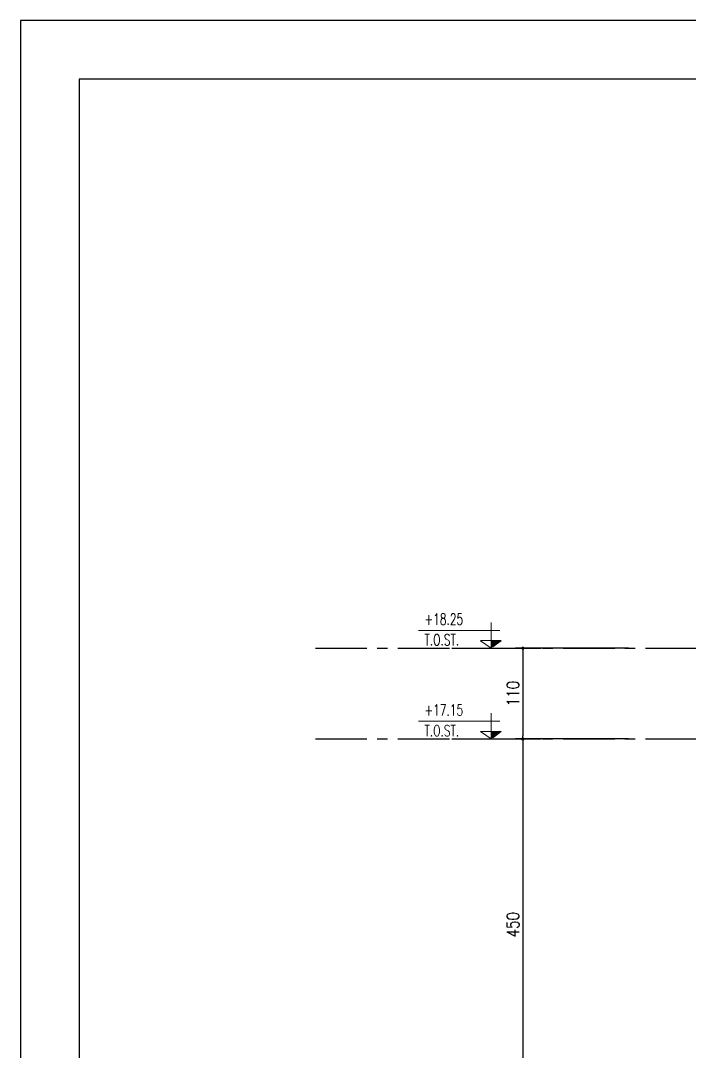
# Model space of a CAD drawing. Header units: inches. Extents: x 460503 to 460688, y 47570 to 48852.
# Drawn here: x 460506.05 to 460522.24, y 47970.78 to 47995.75 of the extents above; entities that cross this region are included whole.
import ezdxf

# ---------------------------------------------------------------- set-up
doc = ezdxf.new("R2010")
doc.units = ezdxf.units.IN
doc.header["$MEASUREMENT"] = 0
doc.linetypes.add('CENTER', pattern=[2, 1.25, -0.25, 0.25, -0.25])
doc.linetypes.add('HIDDEN', pattern=[0.375, 0.25, -0.125])
for name, color, linetype in [('1', 1, 'Continuous'), ('2H', 2, 'HIDDEN'), ('3', 3, 'HIDDEN'), ('AXE', 1, 'CENTER'), ('D', 1, 'Continuous'), ('DIM', 8, 'Continuous'), ('lateral brace', 5, 'Continuous'), ('Layer4', 118, 'Continuous'), ('LEVEL', 3, 'HIDDEN')]:
    doc.layers.add(name, color=color, linetype=linetype)
doc.layers.add('2', color=2, linetype='Continuous', lineweight=9)
doc.styles.add('ROMANS', font='ROMANS', dxfattribs={"width": 0.8})
doc.styles.add('ROMANT', font='romant')
doc.dimstyles.new('1-100', dxfattribs={"dimtxt": 0.3, "dimasz": 0.08, "dimexe": 0.18, "dimexo": 0.0625, "dimgap": 0.09, "dimtad": 1, "dimdec": 0, "dimlfac": 100, "dimdsep": 46, "dimtxsty": 'ROMANT', "dimblk": 'DOT', "dimcen": 0.09, "dimclrd": 1, "dimclre": 1, "dimclrt": 3, "dimadec": 0, "dimazin": 0, "dimtfac": 1, "dimtdec": 0, "dimtix": 1, "dimtofl": 0, "dimtmove": 2, "dimatfit": 3, "dimldrblk": 'DOT', "dimfxl": 1, "dimtolj": 1, "dimarcsym": 0})

# ---------------------------------------------------------------- blocks, each defined once
blk = doc.blocks.new('DOT')
at = {"layer": 'DIM', "color": 0, "linetype": 'ByBlock'}
blk.add_line((-0.5, 0), (-1, 0), dxfattribs=at)
at = {"layer": 'DIM', "color": 0, "linetype": 'ByBlock', "const_width": 0.5}
blk.add_lwpolyline([(-0.25, 0, 1), (0.25, 0, 1)], format="xyb", close=True, dxfattribs=at)
blk = doc.blocks.new('*D406')
at = {"layer": 'D', "color": 1, "lineweight": -2, "transparency": 16777216}
for p, q in [((460520.768, 47978.347), (460518.03, 47978.347)), ((460518.21, 47978.267), (460518.21, 47969.427)), ((460520.469, 47969.347), (460518.03, 47969.347))]:
    blk.add_line(p, q, dxfattribs=at)
at = {"layer": 'Defpoints', "color": 0, "transparency": 16777216}
for p in [(460520.83, 47978.347), (460518.21, 47969.347), (460520.532, 47969.347)]:
    blk.add_point(p, dxfattribs=at)
at = {"layer": 'D', "color": 1, "lineweight": -2, "transparency": 16777216, "xscale": 0.08, "yscale": 0.08, "zscale": 0.08}
for p, rotation in [((460518.21, 47978.347), 90), ((460518.21, 47969.347), 270)]:
    blk.add_blockref('DOT', p, dxfattribs=dict(at, rotation=rotation))
at = {"layer": 'D', "color": 2, "transparency": 16777216, "insert": (460517.97, 47973.847), "char_height": 0.3, "attachment_point": 5, "rotation": 90, "style": 'ROMANS'}
blk.add_mtext('\\A1;450', dxfattribs=at)
blk = doc.blocks.new('_Dot')
at = {"layer": 'DIM', "color": 0, "lineweight": -2}
blk.add_line((-0.5, 0), (-1, 0), dxfattribs=at)
at = {"layer": 'DIM', "color": 0, "const_width": 0.5}
blk.add_lwpolyline([(-0.25, 0, 1), (0.25, 0, 1)], format="xyb", close=True, dxfattribs=at)
blk = doc.blocks.new('*D423')
at = {"layer": 'D', "color": 1, "lineweight": -2, "transparency": 16777216}
for p, q in [((460520.768, 47980.547), (460518.03, 47980.547)), ((460518.21, 47980.467), (460518.21, 47978.427)), ((460520.469, 47978.347), (460518.03, 47978.347))]:
    blk.add_line(p, q, dxfattribs=at)
at = {"layer": 'Defpoints', "color": 0, "transparency": 16777216}
for p in [(460520.83, 47980.547), (460518.21, 47978.347), (460520.532, 47978.347)]:
    blk.add_point(p, dxfattribs=at)
at = {"layer": 'D', "color": 1, "lineweight": -2, "transparency": 16777216, "xscale": 0.08, "yscale": 0.08, "zscale": 0.08}
for p, rotation in [((460518.21, 47980.547), 90), ((460518.21, 47978.347), 270)]:
    blk.add_blockref('DOT', p, dxfattribs=dict(at, rotation=rotation))
at = {"layer": 'D', "color": 2, "transparency": 16777216, "insert": (460517.97, 47979.447), "char_height": 0.3, "attachment_point": 5, "rotation": 90, "style": 'ROMANS'}
blk.add_mtext('\\A1;110', dxfattribs=at)

msp = doc.modelspace()

# ---------------------------------------------------------------- linework, layer by layer
at = {"layer": '1'}
msp.add_lwpolyline([(460507.46120186, 47937.70026708), (460588.72955203, 47937.70026708), (460588.72955203, 47994.33326372), (460507.46120186, 47994.33326372)], close=True, dxfattribs=at)
at = {"layer": '2'}
for p, q in [((460517.44337754, 47980.54688431), (460517.44337754, 47981.17131497)), ((460517.65622353, 47980.97499822), (460515.68457047, 47980.97499822)), ((460517.44337754, 47980.54688431), (460517.18333268, 47980.72704716)), ((460517.18339927, 47980.731758), (460517.68348555, 47980.731758)), ((460517.65622353, 47978.77499822), (460515.68457047, 47978.77499822)), ((460517.44337754, 47978.34688431), (460517.44337754, 47978.97131497)), ((460517.44337754, 47978.34688431), (460517.18333268, 47978.52704716)), ((460517.18339927, 47978.531758), (460517.68348555, 47978.531758))]:
    msp.add_line(p, q, dxfattribs=at)
at = {"layer": '2H'}
for p, q in [((460517.68341895, 47980.72704716), (460517.44337754, 47980.54688431)), ((460517.68341895, 47978.52704716), (460517.44337754, 47978.34688431))]:
    msp.add_line(p, q, dxfattribs=at)
at = {"layer": '3'}
for points in [[(460517.44337754, 47980.54688431), (460517.68341895, 47980.72704716), (460517.44337754, 47980.72704716)], [(460517.44337754, 47978.34688431), (460517.68341895, 47978.52704716), (460517.44337754, 47978.52704716)]]:
    msp.add_solid(points, dxfattribs=at)
at = {"layer": 'AXE'}
for p, q in [((460513.18397456, 47980.54688431), (460569.12325063, 47980.54688431)), ((460513.18397456, 47978.34688431), (460569.12325063, 47978.34688431))]:
    msp.add_line(p, q, dxfattribs=at)
at = {"layer": 'D'}
for p, q in [((460516.49370411, 47980.54688431), (460518.64406491, 47980.54688431)), ((460516.49370411, 47978.34688431), (460518.64406491, 47978.34688431))]:
    msp.add_line(p, q, dxfattribs=at)
at = {"layer": 'DIM'}
msp.add_lwpolyline([(460506.04537694, 47936.28444217), (460590.14537694, 47936.28444217), (460590.14537694, 47995.74908863), (460506.04537694, 47995.74908863)], close=True, dxfattribs=at)
at = {"layer": 'lateral brace'}
msp.add_lwpolyline([(460506.04537694, 47936.28444217), (460590.14537694, 47936.28444217), (460590.14537694, 47995.74908863), (460506.04537694, 47995.74908863)], close=True, dxfattribs=at)
at = {"layer": 'Layer4'}
msp.add_lwpolyline([(460590.14537694, 47995.74908863), (460506.04537694, 47995.74908863), (460506.04537694, 47936.28444217), (460590.14537694, 47936.28444217)], close=True, dxfattribs=at)

# ---------------------------------------------------------------- texts
at = {"layer": 'LEVEL', "style": 'ROMANS', "width": 0.7}
for s, p in [('+18.25', (460515.82536869, 47981.11463235)), ('T.O.ST.  ', (460515.82536869, 47980.61338543)), ('+17.15', (460515.82536869, 47978.91463235)), ('T.O.ST.  ', (460515.82536869, 47978.41338543))]:
    msp.add_text(s, height=0.27, dxfattribs=at).set_placement(p)

# ---------------------------------------------------------------- dimensions: what is measured, and where the dimension line sits
at = {"layer": 'D'}
for base, p1, p2, text, picture, middle in [((460518.20998353, 47978.34688431), (460520.83017863, 47980.54688431), (460520.53199866, 47978.34688431), '110', '*D423', (460517.96998353, 47979.44688431)), ((460518.20998352, 47969.34688431), (460520.83017863, 47978.34688431), (460520.53199866, 47969.34688431), '450', '*D406', (460517.96998352, 47973.84688431))]:
    dim = msp.add_linear_dim(base=base, p1=p1, p2=p2, angle=90, text=text, dimstyle='1-100', override={"dimtxsty": 'ROMANS', "dimclrt": 2, "dimtmove": 1}, dxfattribs=at)
    dim.commit()
    dim.dimension.update_dxf_attribs({"geometry": picture, "text_midpoint": middle})

doc.saveas('drawing.dxf')
